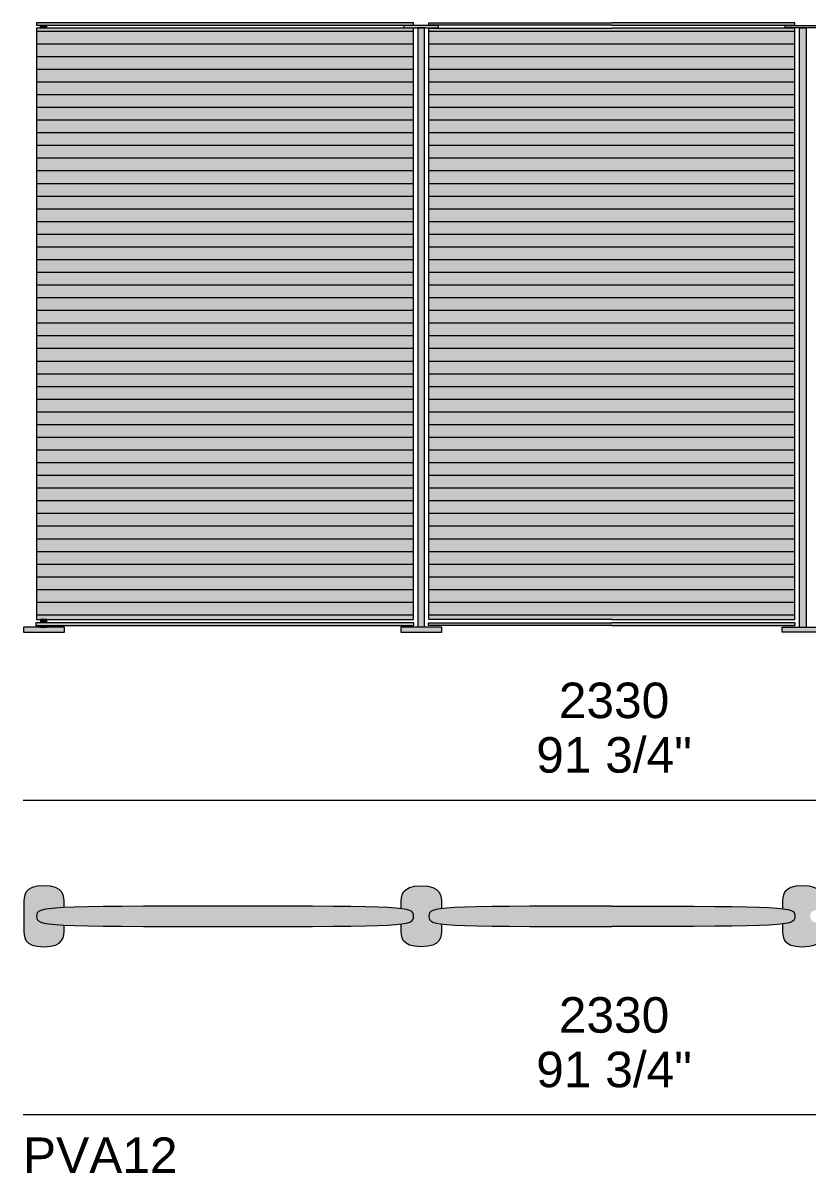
# Model space of a CAD drawing. Header units: millimetres. Extents: x -23380 to 52531, y -5628 to 1041.
# Drawn here: x -17973 to -16427, y -1825 to 441 of the extents above; entities that cross this region are included whole.
import ezdxf

# ---------------------------------------------------------------- set-up
doc = ezdxf.new("R2010")
doc.units = ezdxf.units.MM
for name, color, linetype, lineweight in [('dimensions', 7, 'Continuous', 5), ('drawing', 7, 'Continuous', 5), ('hatch', 9, 'Continuous', 5), ('product codes', 7, 'Continuous', 5), ('ropes', 7, 'Continuous', 0)]:
    doc.layers.add(name, color=color, linetype=linetype, lineweight=lineweight)
doc.styles.add('Poliform mm', font='arial.ttf')
doc.styles.add('Poliform pollici', font='arial.ttf')
pattern_1 = [(0, (0, 0), (0, 25), [])]

msp = doc.modelspace()

# ---------------------------------------------------------------- hatches: boundary and pattern name
at = {"layer": 'hatch'}
for points in [[(-17946.6, 436.6), (-17946.6, 440.9), (-17204.4, 440.9), (-17204.4, 436.6)], [(-17946.6, -734.1), (-17946.6, 430.7), (-17204.4, 430.7), (-17204.4, -734.1)], [(-17926.2, 430.7), (-17938.9, 430.7), (-17938.9, 436.6), (-17926.2, 436.6)], [(-17183, 431.6), (-17195.8, 431.6), (-17223.6, 431.6), (-17223.6, 435.7), (-17154.8, 435.7), (-17154.8, 431.6)], [(-17195.8, -749.1), (-17195.8, 431.6), (-17183, 431.6), (-17183, -749.1)], [(-16813.5, 436.6), (-17173.9, 436.6), (-17173.9, 440.9), (-16813.5, 440.9), (-16453.2, 440.9), (-16453.2, 436.6)], [(-16813.5, -734.1), (-17173.9, -734.1), (-17173.9, 430.7), (-16813.5, 430.7), (-16453.2, 430.7), (-16453.2, -734.1)], [(-16431.3, 431.6), (-16444.1, 431.6), (-16472.3, 431.6), (-16472.3, 435.7), (-16403.5, 435.7), (-16403.5, 431.6)], [(-16444.1, -749.1), (-16444.1, 431.6), (-16431.3, 431.6), (-16431.3, -749.1)], [(-17948.3, -745.8), (-17948.3, -740.7), (-17203.5, -740.7), (-17203.5, -745.8)], [(-17926.2, -734.1), (-17926.2, -740.7), (-17938.9, -740.7), (-17938.9, -734.1)], [(-17926.2, -745.8), (-17926.2, -749.1), (-17938.9, -749.1), (-17938.9, -745.8)], [(-16813.5, -745.8), (-17174.7, -745.8), (-17174.7, -740.7), (-16813.5, -740.7), (-16452.4, -740.7), (-16452.4, -745.8)], [(-17938.9, -749.1), (-17926.2, -749.1), (-17891.9, -749.1), (-17891.9, -759.1), (-17972.6, -759.1), (-17972.6, -749.1)], [(-17229.4, -759.1), (-17229.4, -749.1), (-17148.7, -749.1), (-17148.7, -759.1)], [(-16397.7, -759.1), (-16478.4, -759.1), (-16478.4, -749.1), (-16397.7, -749.1)], [(-17892.4, -1336.3), (-17892.4, -1345.7), (-17892.5, -1348.9), (-17892.6, -1350.5), (-17892.7, -1352), (-17892.8, -1353.6), (-17892.9, -1354.4), (-17893.1, -1355.2), (-17893.2, -1356), (-17893.3, -1356.8), (-17893.5, -1357.5), (-17893.6, -1358.3), (-17893.8, -1359.1), (-17894, -1359.8), (-17894.3, -1360.6), (-17894.5, -1361.3), (-17894.8, -1362), (-17895.1, -1362.8), (-17895.4, -1363.5), (-17895.8, -1364.2), (-17895.9, -1364.5), (-17896.1, -1364.9), (-17896.3, -1365.2), (-17896.5, -1365.6), (-17896.7, -1365.9), (-17897, -1366.2), (-17897.2, -1366.6), (-17897.4, -1366.9), (-17897.6, -1367.2), (-17897.9, -1367.5), (-17898.1, -1367.9), (-17898.4, -1368.2), (-17898.7, -1368.5), (-17898.9, -1368.8), (-17899.2, -1369.1), (-17899.5, -1369.4), (-17899.8, -1369.7), (-17900.1, -1370), (-17900.4, -1370.3), (-17900.8, -1370.6), (-17901.1, -1370.9), (-17901.4, -1371.2), (-17901.8, -1371.4), (-17902.1, -1371.7), (-17902.5, -1372), (-17902.9, -1372.2), (-17903.3, -1372.5), (-17903.7, -1372.8), (-17904.1, -1373), (-17904.5, -1373.3), (-17904.9, -1373.5), (-17905.4, -1373.7), (-17906.3, -1374.2), (-17907.2, -1374.6), (-17908.2, -1375.1), (-17909.2, -1375.5), (-17910.3, -1375.9), (-17911.4, -1376.2), (-17912.6, -1376.6), (-17913.8, -1376.9), (-17915, -1377.2), (-17916.3, -1377.5), (-17917.7, -1377.7), (-17919.1, -1377.9), (-17920.5, -1378.1), (-17922, -1378.3), (-17923.6, -1378.5), (-17925.2, -1378.6), (-17926.9, -1378.7), (-17928.6, -1378.7), (-17932.2, -1378.8), (-17935.8, -1378.7), (-17937.6, -1378.7), (-17939.2, -1378.6), (-17940.8, -1378.5), (-17942.4, -1378.3), (-17943.9, -1378.1), (-17945.3, -1377.9), (-17946.7, -1377.7), (-17948.1, -1377.5), (-17949.4, -1377.2), (-17950.7, -1376.9), (-17951.9, -1376.6), (-17953, -1376.2), (-17954.1, -1375.9), (-17955.2, -1375.5), (-17956.2, -1375.1), (-17957.2, -1374.6), (-17958.2, -1374.2), (-17959.1, -1373.7), (-17959.5, -1373.5), (-17959.9, -1373.3), (-17960.3, -1373), (-17960.8, -1372.8), (-17961.1, -1372.5), (-17961.5, -1372.2), (-17961.9, -1372), (-17962.3, -1371.7), (-17962.6, -1371.4), (-17963, -1371.2), (-17963.3, -1370.9), (-17963.7, -1370.6), (-17964, -1370.3), (-17964.3, -1370), (-17964.6, -1369.7), (-17964.9, -1369.4), (-17965.2, -1369.1), (-17965.5, -1368.8), (-17965.8, -1368.5), (-17966, -1368.2), (-17966.3, -1367.9), (-17966.5, -1367.5), (-17966.8, -1367.2), (-17967, -1366.9), (-17967.3, -1366.6), (-17967.5, -1366.2), (-17967.7, -1365.9), (-17967.9, -1365.6), (-17968.1, -1365.2), (-17968.3, -1364.9), (-17968.5, -1364.5), (-17968.7, -1364.2), (-17969, -1363.5), (-17969.3, -1362.8), (-17969.6, -1362), (-17969.9, -1361.3), (-17970.1, -1360.6), (-17970.4, -1359.8), (-17970.6, -1359.1), (-17970.8, -1358.3), (-17971, -1357.5), (-17971.1, -1356.8), (-17971.2, -1356), (-17971.4, -1355.2), (-17971.5, -1354.4), (-17971.6, -1353.6), (-17971.7, -1352), (-17971.8, -1350.5), (-17971.9, -1348.9), (-17972, -1345.7), (-17972, -1292.4), (-17971.9, -1289.2), (-17971.8, -1287.6), (-17971.7, -1285.9), (-17971.6, -1284.3), (-17971.4, -1282.7), (-17971.2, -1282), (-17971.1, -1281.2), (-17971, -1280.4), (-17970.8, -1279.6), (-17970.6, -1278.8), (-17970.4, -1278.1), (-17970.1, -1277.3), (-17969.9, -1276.6), (-17969.6, -1275.8), (-17969.3, -1275.1), (-17969, -1274.4), (-17968.7, -1273.6), (-17968.5, -1273.3), (-17968.3, -1272.9), (-17968.1, -1272.6), (-17967.9, -1272.2), (-17967.7, -1271.9), (-17967.5, -1271.6), (-17967.3, -1271.2), (-17967, -1270.9), (-17966.8, -1270.6), (-17966.5, -1270.2), (-17966.3, -1269.9), (-17966, -1269.6), (-17965.8, -1269.3), (-17965.5, -1269), (-17965.2, -1268.6), (-17964.9, -1268.3), (-17964.6, -1268), (-17964.3, -1267.7), (-17964, -1267.4), (-17963.7, -1267.1), (-17963.3, -1266.9), (-17963, -1266.6), (-17962.6, -1266.3), (-17962.3, -1266), (-17961.9, -1265.7), (-17961.5, -1265.5), (-17961.1, -1265.2), (-17960.8, -1264.9), (-17960.3, -1264.7), (-17959.9, -1264.4), (-17959.5, -1264.2), (-17959.1, -1264), (-17958.6, -1263.7), (-17958.2, -1263.5), (-17957.2, -1263), (-17956.2, -1262.6), (-17955.2, -1262.2), (-17954.1, -1261.8), (-17953, -1261.4), (-17951.9, -1261.1), (-17950.7, -1260.8), (-17949.4, -1260.5), (-17948.1, -1260.2), (-17946.7, -1259.9), (-17945.3, -1259.7), (-17943.9, -1259.5), (-17942.4, -1259.3), (-17940.8, -1259.2), (-17939.2, -1259), (-17937.5, -1258.9), (-17935.8, -1258.9), (-17932.2, -1258.8), (-17928.6, -1258.9), (-17926.9, -1258.9), (-17925.2, -1259), (-17923.6, -1259.2), (-17922, -1259.3), (-17920.5, -1259.5), (-17919.1, -1259.7), (-17917.7, -1259.9), (-17916.3, -1260.2), (-17915, -1260.5), (-17913.8, -1260.8), (-17912.6, -1261.1), (-17911.4, -1261.4), (-17910.3, -1261.8), (-17909.2, -1262.2), (-17908.2, -1262.6), (-17907.2, -1263), (-17906.3, -1263.5), (-17905.8, -1263.7), (-17905.4, -1264), (-17904.9, -1264.2), (-17904.5, -1264.4), (-17904.1, -1264.7), (-17903.7, -1264.9), (-17903.3, -1265.2), (-17902.9, -1265.5), (-17902.5, -1265.7), (-17902.1, -1266), (-17901.8, -1266.3), (-17901.4, -1266.6), (-17901.1, -1266.9), (-17900.8, -1267.1), (-17900.4, -1267.4), (-17900.1, -1267.7), (-17899.8, -1268), (-17899.5, -1268.3), (-17899.2, -1268.6), (-17898.9, -1269), (-17898.7, -1269.3), (-17898.4, -1269.6), (-17898.1, -1269.9), (-17897.9, -1270.2), (-17897.6, -1270.6), (-17897.4, -1270.9), (-17897.2, -1271.2), (-17897, -1271.6), (-17896.7, -1271.9), (-17896.5, -1272.2), (-17896.3, -1272.6), (-17896.1, -1272.9), (-17895.9, -1273.3), (-17895.8, -1273.6), (-17895.4, -1274.4), (-17895.1, -1275.1), (-17894.8, -1275.8), (-17894.5, -1276.6), (-17894.3, -1277.3), (-17894, -1278.1), (-17893.8, -1278.8), (-17893.6, -1279.6), (-17893.5, -1280.4), (-17893.3, -1281.2), (-17893.2, -1282), (-17893.1, -1282.7), (-17892.8, -1284.3), (-17892.7, -1285.9), (-17892.6, -1287.6), (-17892.5, -1289.2), (-17892.4, -1292.4), (-17892.4, -1301.4), (-17909.2, -1302.5), (-17916.1, -1303.1), (-17922.1, -1303.8), (-17924.8, -1304.1), (-17927.3, -1304.5), (-17929.6, -1304.9), (-17931.7, -1305.4), (-17933.6, -1305.8), (-17934.5, -1306.1), (-17935.4, -1306.3), (-17936.2, -1306.5), (-17937, -1306.8), (-17937.7, -1307), (-17938.4, -1307.3), (-17939.1, -1307.6), (-17939.7, -1307.8), (-17940.3, -1308.1), (-17940.8, -1308.4), (-17941.4, -1308.7), (-17941.6, -1308.8), (-17941.8, -1309), (-17942.1, -1309.1), (-17942.3, -1309.3), (-17942.5, -1309.4), (-17942.7, -1309.6), (-17942.9, -1309.7), (-17943.1, -1309.9), (-17943.3, -1310.1), (-17943.5, -1310.2), (-17943.7, -1310.4), (-17943.9, -1310.5), (-17944, -1310.7), (-17944.2, -1310.9), (-17944.3, -1311), (-17944.5, -1311.2), (-17944.6, -1311.4), (-17944.7, -1311.6), (-17944.9, -1311.7), (-17945, -1311.9), (-17945.1, -1312.1), (-17945.2, -1312.3), (-17945.3, -1312.4), (-17945.4, -1312.6), (-17945.5, -1312.8), (-17945.6, -1313), (-17945.7, -1313.2), (-17945.8, -1313.4), (-17945.8, -1313.6), (-17945.9, -1313.7), (-17946, -1313.9), (-17946, -1314.1), (-17946.1, -1314.3), (-17946.2, -1314.5), (-17946.2, -1314.7), (-17946.3, -1314.9), (-17946.3, -1315.1), (-17946.3, -1315.3), (-17946.4, -1315.8), (-17946.5, -1316.2), (-17946.5, -1316.6), (-17946.5, -1317), (-17946.6, -1317.5), (-17946.6, -1317.9), (-17946.6, -1318.9), (-17946.6, -1319.8), (-17946.6, -1320.2), (-17946.5, -1320.7), (-17946.5, -1321.1), (-17946.5, -1321.5), (-17946.4, -1322), (-17946.3, -1322.4), (-17946.3, -1322.6), (-17946.3, -1322.8), (-17946.2, -1323), (-17946.2, -1323.2), (-17946.1, -1323.4), (-17946, -1323.6), (-17946, -1323.8), (-17945.9, -1324), (-17945.8, -1324.2), (-17945.8, -1324.3), (-17945.7, -1324.5), (-17945.6, -1324.7), (-17945.5, -1324.9), (-17945.4, -1325.1), (-17945.3, -1325.3), (-17945.2, -1325.5), (-17945.1, -1325.6), (-17945, -1325.8), (-17944.9, -1326), (-17944.7, -1326.2), (-17944.6, -1326.3), (-17944.5, -1326.5), (-17944.3, -1326.7), (-17944.2, -1326.8), (-17944, -1327), (-17943.9, -1327.2), (-17943.7, -1327.3), (-17943.5, -1327.5), (-17943.3, -1327.6), (-17943.1, -1327.8), (-17942.9, -1328), (-17942.7, -1328.1), (-17942.5, -1328.3), (-17942.3, -1328.4), (-17942.1, -1328.6), (-17941.8, -1328.7), (-17941.6, -1328.9), (-17941.4, -1329), (-17940.8, -1329.3), (-17940.3, -1329.6), (-17939.7, -1329.9), (-17939.1, -1330.1), (-17938.4, -1330.4), (-17937.7, -1330.7), (-17937, -1330.9), (-17936.2, -1331.2), (-17935.4, -1331.4), (-17934.5, -1331.6), (-17933.6, -1331.9), (-17931.7, -1332.3), (-17929.6, -1332.8), (-17927.3, -1333.2), (-17924.8, -1333.6), (-17922.1, -1333.9), (-17916.1, -1334.6), (-17909.2, -1335.3)], [(-17149.2, -1334.1), (-17149.3, -1345.7), (-17149.3, -1348.9), (-17149.4, -1350.5), (-17149.5, -1352), (-17149.7, -1353.6), (-17149.8, -1354.4), (-17149.9, -1355.2), (-17150, -1356), (-17150.1, -1356.8), (-17150.3, -1357.5), (-17150.5, -1358.3), (-17150.6, -1359.1), (-17150.9, -1359.8), (-17151.1, -1360.6), (-17151.3, -1361.3), (-17151.6, -1362), (-17151.9, -1362.8), (-17152.2, -1363.5), (-17152.6, -1364.2), (-17152.8, -1364.5), (-17152.9, -1364.9), (-17153.1, -1365.2), (-17153.3, -1365.6), (-17153.5, -1365.9), (-17153.8, -1366.2), (-17154, -1366.6), (-17154.2, -1366.9), (-17154.5, -1367.2), (-17154.7, -1367.5), (-17154.9, -1367.9), (-17155.2, -1368.2), (-17155.5, -1368.5), (-17155.7, -1368.8), (-17156, -1369.1), (-17156.3, -1369.4), (-17156.6, -1369.7), (-17156.9, -1370), (-17157.2, -1370.3), (-17157.6, -1370.6), (-17157.9, -1370.9), (-17158.2, -1371.2), (-17158.6, -1371.4), (-17159, -1371.7), (-17159.3, -1372), (-17159.7, -1372.2), (-17160.1, -1372.5), (-17160.5, -1372.8), (-17160.9, -1373), (-17161.3, -1373.3), (-17161.7, -1373.5), (-17162.2, -1373.7), (-17163.1, -1374.2), (-17164, -1374.6), (-17165, -1375.1), (-17166, -1375.5), (-17167.1, -1375.9), (-17168.2, -1376.2), (-17169.4, -1376.6), (-17170.6, -1376.9), (-17171.8, -1377.2), (-17173.1, -1377.5), (-17174.5, -1377.7), (-17175.9, -1377.9), (-17177.3, -1378.1), (-17178.8, -1378.3), (-17180.4, -1378.5), (-17182, -1378.6), (-17183.7, -1378.7), (-17185.4, -1378.7), (-17189, -1378.8), (-17192.6, -1378.7), (-17194.4, -1378.7), (-17196, -1378.6), (-17197.6, -1378.5), (-17199.2, -1378.3), (-17200.7, -1378.1), (-17202.2, -1377.9), (-17203.6, -1377.7), (-17204.9, -1377.5), (-17206.2, -1377.2), (-17207.5, -1376.9), (-17208.7, -1376.6), (-17209.8, -1376.2), (-17211, -1375.9), (-17212, -1375.5), (-17213.1, -1375.1), (-17214, -1374.6), (-17215, -1374.2), (-17215.9, -1373.7), (-17216.3, -1373.5), (-17216.7, -1373.3), (-17217.2, -1373), (-17217.6, -1372.8), (-17218, -1372.5), (-17218.3, -1372.2), (-17218.7, -1372), (-17219.1, -1371.7), (-17219.5, -1371.4), (-17219.8, -1371.2), (-17220.1, -1370.9), (-17220.5, -1370.6), (-17220.8, -1370.3), (-17221.1, -1370), (-17221.4, -1369.7), (-17221.7, -1369.4), (-17222, -1369.1), (-17222.3, -1368.8), (-17222.6, -1368.5), (-17222.8, -1368.2), (-17223.1, -1367.9), (-17223.4, -1367.5), (-17223.6, -1367.2), (-17223.8, -1366.9), (-17224.1, -1366.6), (-17224.3, -1366.2), (-17224.5, -1365.9), (-17224.7, -1365.6), (-17224.9, -1365.2), (-17225.1, -1364.9), (-17225.3, -1364.5), (-17225.5, -1364.2), (-17225.8, -1363.5), (-17226.1, -1362.8), (-17226.4, -1362), (-17226.7, -1361.3), (-17227, -1360.6), (-17227.2, -1359.8), (-17227.4, -1359.1), (-17227.6, -1358.3), (-17227.8, -1357.5), (-17227.9, -1356.8), (-17228.1, -1356), (-17228.2, -1355.2), (-17228.3, -1354.4), (-17228.4, -1353.6), (-17228.5, -1352), (-17228.7, -1350.5), (-17228.7, -1348.9), (-17228.8, -1345.7), (-17228.8, -1334.1), (-17224.8, -1333.6), (-17221.3, -1333), (-17219.7, -1332.6), (-17218.2, -1332.3), (-17216.8, -1332), (-17215.4, -1331.6), (-17214.2, -1331.2), (-17213.1, -1330.9), (-17212.6, -1330.7), (-17212, -1330.5), (-17211.6, -1330.3), (-17211.1, -1330), (-17210.6, -1329.8), (-17210.2, -1329.6), (-17209.8, -1329.4), (-17209.4, -1329.2), (-17209, -1329), (-17208.7, -1328.7), (-17208.3, -1328.5), (-17208, -1328.3), (-17207.7, -1328), (-17207.4, -1327.8), (-17207.2, -1327.7), (-17207.1, -1327.6), (-17207, -1327.4), (-17206.8, -1327.3), (-17206.7, -1327.2), (-17206.6, -1327.1), (-17206.5, -1326.9), (-17206.4, -1326.8), (-17206.3, -1326.7), (-17206.2, -1326.6), (-17206, -1326.4), (-17205.9, -1326.3), (-17205.9, -1326.2), (-17205.8, -1326), (-17205.7, -1325.9), (-17205.6, -1325.8), (-17205.5, -1325.6), (-17205.4, -1325.5), (-17205.3, -1325.4), (-17205.3, -1325.2), (-17205.2, -1325.1), (-17205.1, -1324.9), (-17205.1, -1324.8), (-17205, -1324.6), (-17204.9, -1324.5), (-17204.9, -1324.4), (-17204.8, -1324.1), (-17204.7, -1323.8), (-17204.6, -1323.5), (-17204.5, -1323.2), (-17204.4, -1322.9), (-17204.3, -1322.6), (-17204.3, -1322.2), (-17204.2, -1321.9), (-17204.2, -1321.6), (-17204.2, -1321.3), (-17204.1, -1320.9), (-17204.1, -1320.3), (-17204.1, -1319.6), (-17204.1, -1318.9), (-17204.1, -1318.1), (-17204.1, -1317.5), (-17204.1, -1316.8), (-17204.2, -1316.4), (-17204.2, -1316.1), (-17204.2, -1315.8), (-17204.3, -1315.5), (-17204.3, -1315.2), (-17204.4, -1314.8), (-17204.5, -1314.5), (-17204.6, -1314.2), (-17204.7, -1313.9), (-17204.8, -1313.6), (-17204.9, -1313.3), (-17204.9, -1313.2), (-17205, -1313.1), (-17205.1, -1312.9), (-17205.1, -1312.8), (-17205.2, -1312.6), (-17205.3, -1312.5), (-17205.3, -1312.4), (-17205.4, -1312.2), (-17205.5, -1312.1), (-17205.6, -1311.9), (-17205.7, -1311.8), (-17205.8, -1311.7), (-17205.9, -1311.5), (-17205.9, -1311.4), (-17206, -1311.3), (-17206.2, -1311.2), (-17206.3, -1311), (-17206.4, -1310.9), (-17206.5, -1310.8), (-17206.6, -1310.6), (-17206.7, -1310.5), (-17206.8, -1310.4), (-17207, -1310.3), (-17207.1, -1310.1), (-17207.2, -1310), (-17207.4, -1309.9), (-17207.7, -1309.7), (-17208, -1309.4), (-17208.3, -1309.2), (-17208.7, -1309), (-17209, -1308.7), (-17209.4, -1308.5), (-17209.8, -1308.3), (-17210.2, -1308.1), (-17210.6, -1307.9), (-17211.1, -1307.7), (-17211.6, -1307.5), (-17212, -1307.3), (-17212.6, -1307.1), (-17213.1, -1306.9), (-17214.2, -1306.5), (-17215.4, -1306.1), (-17216.8, -1305.8), (-17218.2, -1305.4), (-17219.7, -1305.1), (-17221.3, -1304.8), (-17224.8, -1304.1), (-17228.8, -1303.6), (-17228.8, -1295.6), (-17228.8, -1292.4), (-17228.7, -1289.2), (-17228.7, -1287.6), (-17228.5, -1285.9), (-17228.4, -1284.3), (-17228.2, -1282.7), (-17228.1, -1282), (-17227.9, -1281.2), (-17227.8, -1280.4), (-17227.6, -1279.6), (-17227.4, -1278.8), (-17227.2, -1278.1), (-17227, -1277.3), (-17226.7, -1276.6), (-17226.4, -1275.8), (-17226.1, -1275.1), (-17225.8, -1274.4), (-17225.5, -1273.6), (-17225.3, -1273.3), (-17225.1, -1272.9), (-17224.9, -1272.6), (-17224.7, -1272.2), (-17224.5, -1271.9), (-17224.3, -1271.6), (-17224.1, -1271.2), (-17223.8, -1270.9), (-17223.6, -1270.6), (-17223.4, -1270.2), (-17223.1, -1269.9), (-17222.8, -1269.6), (-17222.6, -1269.3), (-17222.3, -1269), (-17222, -1268.6), (-17221.7, -1268.3), (-17221.4, -1268), (-17221.1, -1267.7), (-17220.8, -1267.4), (-17220.5, -1267.1), (-17220.1, -1266.9), (-17219.8, -1266.6), (-17219.5, -1266.3), (-17219.1, -1266), (-17218.7, -1265.7), (-17218.3, -1265.5), (-17218, -1265.2), (-17217.6, -1264.9), (-17217.2, -1264.7), (-17216.7, -1264.4), (-17216.3, -1264.2), (-17215.9, -1264), (-17215.4, -1263.7), (-17215, -1263.5), (-17214, -1263), (-17213.1, -1262.6), (-17212, -1262.2), (-17211, -1261.8), (-17209.8, -1261.4), (-17208.7, -1261.1), (-17207.5, -1260.8), (-17206.2, -1260.5), (-17204.9, -1260.2), (-17203.6, -1259.9), (-17202.2, -1259.7), (-17200.7, -1259.5), (-17199.2, -1259.3), (-17197.6, -1259.2), (-17196, -1259), (-17194.4, -1258.9), (-17192.6, -1258.9), (-17189, -1258.8), (-17185.4, -1258.9), (-17183.7, -1258.9), (-17182, -1259), (-17180.4, -1259.2), (-17178.9, -1259.3), (-17177.3, -1259.5), (-17175.9, -1259.7), (-17174.5, -1259.9), (-17173.1, -1260.2), (-17171.8, -1260.5), (-17170.6, -1260.8), (-17169.4, -1261.1), (-17168.2, -1261.4), (-17167.1, -1261.8), (-17166, -1262.2), (-17165, -1262.6), (-17164, -1263), (-17163.1, -1263.5), (-17162.6, -1263.7), (-17162.2, -1264), (-17161.7, -1264.2), (-17161.3, -1264.4), (-17160.9, -1264.7), (-17160.5, -1264.9), (-17160.1, -1265.2), (-17159.7, -1265.5), (-17159.3, -1265.7), (-17159, -1266), (-17158.6, -1266.3), (-17158.2, -1266.6), (-17157.9, -1266.9), (-17157.6, -1267.1), (-17157.2, -1267.4), (-17156.9, -1267.7), (-17156.6, -1268), (-17156.3, -1268.3), (-17156, -1268.6), (-17155.7, -1269), (-17155.5, -1269.3), (-17155.2, -1269.6), (-17154.9, -1269.9), (-17154.7, -1270.2), (-17154.5, -1270.6), (-17154.2, -1270.9), (-17154, -1271.2), (-17153.8, -1271.6), (-17153.5, -1271.9), (-17153.3, -1272.2), (-17153.1, -1272.6), (-17152.9, -1272.9), (-17152.8, -1273.3), (-17152.6, -1273.6), (-17152.2, -1274.4), (-17151.9, -1275.1), (-17151.6, -1275.8), (-17151.3, -1276.6), (-17151.1, -1277.3), (-17150.9, -1278.1), (-17150.6, -1278.8), (-17150.5, -1279.6), (-17150.3, -1280.4), (-17150.1, -1281.2), (-17150, -1282), (-17149.9, -1282.7), (-17149.7, -1284.3), (-17149.5, -1285.9), (-17149.4, -1287.6), (-17149.3, -1289.2), (-17149.3, -1292.4), (-17149.2, -1303.6), (-17153.2, -1304.1), (-17156.8, -1304.8), (-17158.4, -1305.1), (-17159.9, -1305.4), (-17161.3, -1305.8), (-17162.6, -1306.1), (-17163.8, -1306.5), (-17165, -1306.9), (-17165.5, -1307.1), (-17166, -1307.3), (-17166.5, -1307.5), (-17167, -1307.7), (-17167.4, -1307.9), (-17167.9, -1308.1), (-17168.3, -1308.3), (-17168.7, -1308.5), (-17169, -1308.7), (-17169.4, -1309), (-17169.7, -1309.2), (-17170.1, -1309.4), (-17170.4, -1309.7), (-17170.7, -1309.9), (-17170.8, -1310), (-17170.9, -1310.1), (-17171.1, -1310.3), (-17171.2, -1310.4), (-17171.3, -1310.5), (-17171.4, -1310.6), (-17171.6, -1310.8), (-17171.7, -1310.9), (-17171.8, -1311), (-17171.9, -1311.2), (-17172, -1311.3), (-17172.1, -1311.4), (-17172.2, -1311.5), (-17172.3, -1311.7), (-17172.4, -1311.8), (-17172.5, -1311.9), (-17172.6, -1312.1), (-17172.6, -1312.2), (-17172.7, -1312.4), (-17172.8, -1312.5), (-17172.9, -1312.6), (-17172.9, -1312.8), (-17173, -1312.9), (-17173.1, -1313.1), (-17173.1, -1313.2), (-17173.2, -1313.3), (-17173.3, -1313.6), (-17173.4, -1313.9), (-17173.5, -1314.2), (-17173.6, -1314.5), (-17173.6, -1314.8), (-17173.7, -1315.2), (-17173.8, -1315.5), (-17173.8, -1315.8), (-17173.9, -1316.1), (-17173.9, -1316.4), (-17173.9, -1316.8), (-17174, -1317.5), (-17174, -1318.1), (-17174, -1318.9), (-17174, -1319.6), (-17174, -1320.3), (-17173.9, -1320.9), (-17173.9, -1321.3), (-17173.9, -1321.6), (-17173.8, -1321.9), (-17173.8, -1322.2), (-17173.7, -1322.6), (-17173.6, -1322.9), (-17173.6, -1323.2), (-17173.5, -1323.5), (-17173.4, -1323.8), (-17173.3, -1324.1), (-17173.2, -1324.4), (-17173.1, -1324.5), (-17173.1, -1324.6), (-17173, -1324.8), (-17172.9, -1324.9), (-17172.9, -1325.1), (-17172.8, -1325.2), (-17172.7, -1325.4), (-17172.6, -1325.5), (-17172.6, -1325.6), (-17172.5, -1325.8), (-17172.4, -1325.9), (-17172.3, -1326), (-17172.2, -1326.2), (-17172.1, -1326.3), (-17172, -1326.4), (-17171.9, -1326.6), (-17171.8, -1326.7), (-17171.7, -1326.8), (-17171.6, -1326.9), (-17171.4, -1327.1), (-17171.3, -1327.2), (-17171.2, -1327.3), (-17171.1, -1327.4), (-17170.9, -1327.6), (-17170.8, -1327.7), (-17170.7, -1327.8), (-17170.4, -1328), (-17170.1, -1328.3), (-17169.7, -1328.5), (-17169.4, -1328.7), (-17169, -1329), (-17168.7, -1329.2), (-17168.3, -1329.4), (-17167.9, -1329.6), (-17167.4, -1329.8), (-17167, -1330), (-17166.5, -1330.3), (-17166, -1330.5), (-17165.5, -1330.7), (-17165, -1330.9), (-17163.8, -1331.2), (-17162.6, -1331.6), (-17161.3, -1332), (-17159.9, -1332.3), (-17158.4, -1332.6), (-17156.8, -1333), (-17153.2, -1333.6)], [(-16398.3, -1334.1), (-16398.3, -1345.7), (-16398.4, -1348.9), (-16398.4, -1350.5), (-16398.5, -1352), (-16398.7, -1353.6), (-16398.8, -1354.4), (-16398.9, -1355.2), (-16399, -1356), (-16399.2, -1356.8), (-16399.3, -1357.5), (-16399.5, -1358.3), (-16399.7, -1359.1), (-16399.9, -1359.8), (-16400.1, -1360.6), (-16400.4, -1361.3), (-16400.6, -1362), (-16400.9, -1362.8), (-16401.3, -1363.5), (-16401.6, -1364.2), (-16401.8, -1364.5), (-16402, -1364.9), (-16402.2, -1365.2), (-16402.4, -1365.6), (-16402.6, -1365.9), (-16402.8, -1366.2), (-16403, -1366.6), (-16403.2, -1366.9), (-16403.5, -1367.2), (-16403.7, -1367.5), (-16404, -1367.9), (-16404.2, -1368.2), (-16404.5, -1368.5), (-16404.8, -1368.8), (-16405.1, -1369.1), (-16405.4, -1369.4), (-16405.7, -1369.7), (-16406, -1370), (-16406.3, -1370.3), (-16406.6, -1370.6), (-16406.9, -1370.9), (-16407.3, -1371.2), (-16407.6, -1371.4), (-16408, -1371.7), (-16408.4, -1372), (-16408.7, -1372.2), (-16409.1, -1372.5), (-16409.5, -1372.8), (-16409.9, -1373), (-16410.3, -1373.3), (-16410.8, -1373.5), (-16411.2, -1373.7), (-16412.1, -1374.2), (-16413, -1374.6), (-16414, -1375.1), (-16415.1, -1375.5), (-16416.1, -1375.9), (-16417.2, -1376.2), (-16418.4, -1376.6), (-16419.6, -1376.9), (-16420.9, -1377.2), (-16422.2, -1377.5), (-16423.5, -1377.7), (-16424.9, -1377.9), (-16426.4, -1378.1), (-16427.9, -1378.3), (-16429.4, -1378.5), (-16431.1, -1378.6), (-16432.7, -1378.7), (-16434.4, -1378.7), (-16438.1, -1378.8), (-16441.7, -1378.7), (-16443.4, -1378.7), (-16445.1, -1378.6), (-16446.7, -1378.5), (-16448.2, -1378.3), (-16449.7, -1378.1), (-16451.2, -1377.9), (-16452.6, -1377.7), (-16453.9, -1377.5), (-16455.2, -1377.2), (-16456.5, -1376.9), (-16457.7, -1376.6), (-16458.9, -1376.2), (-16460, -1375.9), (-16461.1, -1375.5), (-16462.1, -1375.1), (-16463.1, -1374.6), (-16464, -1374.2), (-16464.9, -1373.7), (-16465.3, -1373.5), (-16465.8, -1373.3), (-16466.2, -1373), (-16466.6, -1372.8), (-16467, -1372.5), (-16467.4, -1372.2), (-16467.8, -1372), (-16468.1, -1371.7), (-16468.5, -1371.4), (-16468.8, -1371.2), (-16469.2, -1370.9), (-16469.5, -1370.6), (-16469.8, -1370.3), (-16470.2, -1370), (-16470.5, -1369.7), (-16470.8, -1369.4), (-16471.1, -1369.1), (-16471.3, -1368.8), (-16471.6, -1368.5), (-16471.9, -1368.2), (-16472.1, -1367.9), (-16472.4, -1367.5), (-16472.6, -1367.2), (-16472.9, -1366.9), (-16473.1, -1366.6), (-16473.3, -1366.2), (-16473.5, -1365.9), (-16473.7, -1365.6), (-16473.9, -1365.2), (-16474.1, -1364.9), (-16474.3, -1364.5), (-16474.5, -1364.2), (-16474.9, -1363.5), (-16475.2, -1362.8), (-16475.5, -1362), (-16475.7, -1361.3), (-16476, -1360.6), (-16476.2, -1359.8), (-16476.4, -1359.1), (-16476.6, -1358.3), (-16476.8, -1357.5), (-16477, -1356.8), (-16477.1, -1356), (-16477.2, -1355.2), (-16477.3, -1354.4), (-16477.4, -1353.6), (-16477.6, -1352), (-16477.7, -1350.5), (-16477.8, -1348.9), (-16477.8, -1345.7), (-16477.8, -1334.1), (-16473.9, -1333.6), (-16470.3, -1333), (-16468.7, -1332.6), (-16467.2, -1332.3), (-16465.8, -1332), (-16464.5, -1331.6), (-16463.3, -1331.2), (-16462.1, -1330.9), (-16461.6, -1330.7), (-16461.1, -1330.5), (-16460.6, -1330.3), (-16460.1, -1330), (-16459.7, -1329.8), (-16459.2, -1329.6), (-16458.8, -1329.4), (-16458.4, -1329.2), (-16458, -1329), (-16457.7, -1328.7), (-16457.3, -1328.5), (-16457, -1328.3), (-16456.7, -1328), (-16456.4, -1327.8), (-16456.3, -1327.7), (-16456.1, -1327.6), (-16456, -1327.4), (-16455.9, -1327.3), (-16455.8, -1327.2), (-16455.6, -1327.1), (-16455.5, -1326.9), (-16455.4, -1326.8), (-16455.3, -1326.7), (-16455.2, -1326.6), (-16455.1, -1326.4), (-16455, -1326.3), (-16454.9, -1326.2), (-16454.8, -1326), (-16454.7, -1325.9), (-16454.6, -1325.8), (-16454.5, -1325.6), (-16454.4, -1325.5), (-16454.4, -1325.4), (-16454.3, -1325.2), (-16454.2, -1325.1), (-16454.1, -1324.9), (-16454.1, -1324.8), (-16454, -1324.6), (-16454, -1324.5), (-16453.9, -1324.4), (-16453.8, -1324.1), (-16453.7, -1323.8), (-16453.6, -1323.5), (-16453.5, -1323.2), (-16453.4, -1322.9), (-16453.4, -1322.6), (-16453.3, -1322.2), (-16453.3, -1321.9), (-16453.2, -1321.6), (-16453.2, -1321.3), (-16453.2, -1320.9), (-16453.1, -1320.3), (-16453.1, -1319.6), (-16453.1, -1318.9), (-16453.1, -1318.1), (-16453.1, -1317.5), (-16453.2, -1316.8), (-16453.2, -1316.4), (-16453.2, -1316.1), (-16453.3, -1315.8), (-16453.3, -1315.5), (-16453.4, -1315.2), (-16453.4, -1314.8), (-16453.5, -1314.5), (-16453.6, -1314.2), (-16453.7, -1313.9), (-16453.8, -1313.6), (-16453.9, -1313.3), (-16454, -1313.2), (-16454, -1313.1), (-16454.1, -1312.9), (-16454.1, -1312.8), (-16454.2, -1312.6), (-16454.3, -1312.5), (-16454.4, -1312.4), (-16454.4, -1312.2), (-16454.5, -1312.1), (-16454.6, -1311.9), (-16454.7, -1311.8), (-16454.8, -1311.7), (-16454.9, -1311.5), (-16455, -1311.4), (-16455.1, -1311.3), (-16455.2, -1311.2), (-16455.3, -1311), (-16455.4, -1310.9), (-16455.5, -1310.8), (-16455.6, -1310.6), (-16455.8, -1310.5), (-16455.9, -1310.4), (-16456, -1310.3), (-16456.1, -1310.1), (-16456.3, -1310), (-16456.4, -1309.9), (-16456.7, -1309.7), (-16457, -1309.4), (-16457.3, -1309.2), (-16457.7, -1309), (-16458, -1308.7), (-16458.4, -1308.5), (-16458.8, -1308.3), (-16459.2, -1308.1), (-16459.7, -1307.9), (-16460.1, -1307.7), (-16460.6, -1307.5), (-16461.1, -1307.3), (-16461.6, -1307.1), (-16462.1, -1306.9), (-16463.3, -1306.5), (-16464.5, -1306.1), (-16465.8, -1305.8), (-16467.2, -1305.4), (-16468.7, -1305.1), (-16470.3, -1304.8), (-16473.9, -1304.1), (-16477.8, -1303.6), (-16477.8, -1295.6), (-16477.8, -1292.4), (-16477.8, -1289.2), (-16477.7, -1287.6), (-16477.6, -1285.9), (-16477.4, -1284.3), (-16477.2, -1282.7), (-16477.1, -1282), (-16477, -1281.2), (-16476.8, -1280.4), (-16476.6, -1279.6), (-16476.4, -1278.8), (-16476.2, -1278.1), (-16476, -1277.3), (-16475.7, -1276.6), (-16475.5, -1275.8), (-16475.2, -1275.1), (-16474.9, -1274.4), (-16474.5, -1273.6), (-16474.3, -1273.3), (-16474.1, -1272.9), (-16473.9, -1272.6), (-16473.7, -1272.2), (-16473.5, -1271.9), (-16473.3, -1271.6), (-16473.1, -1271.2), (-16472.9, -1270.9), (-16472.6, -1270.6), (-16472.4, -1270.2), (-16472.1, -1269.9), (-16471.9, -1269.6), (-16471.6, -1269.3), (-16471.3, -1269), (-16471.1, -1268.6), (-16470.8, -1268.3), (-16470.5, -1268), (-16470.2, -1267.7), (-16469.8, -1267.4), (-16469.5, -1267.1), (-16469.2, -1266.9), (-16468.8, -1266.6), (-16468.5, -1266.3), (-16468.1, -1266), (-16467.8, -1265.7), (-16467.4, -1265.5), (-16467, -1265.2), (-16466.6, -1264.9), (-16466.2, -1264.7), (-16465.8, -1264.4), (-16465.3, -1264.2), (-16464.9, -1264), (-16464.5, -1263.7), (-16464, -1263.5), (-16463.1, -1263), (-16462.1, -1262.6), (-16461.1, -1262.2), (-16460, -1261.8), (-16458.9, -1261.4), (-16457.7, -1261.1), (-16456.5, -1260.8), (-16455.2, -1260.5), (-16453.9, -1260.2), (-16452.6, -1259.9), (-16451.2, -1259.7), (-16449.7, -1259.5), (-16448.2, -1259.3), (-16446.7, -1259.2), (-16445.1, -1259), (-16443.4, -1258.9), (-16441.7, -1258.9), (-16438.1, -1258.8), (-16434.4, -1258.9), (-16432.7, -1258.9), (-16431.1, -1259), (-16429.4, -1259.2), (-16427.9, -1259.3), (-16426.4, -1259.5), (-16424.9, -1259.7), (-16423.5, -1259.9), (-16422.2, -1260.2), (-16420.9, -1260.5), (-16419.6, -1260.8), (-16418.4, -1261.1), (-16417.2, -1261.4), (-16416.1, -1261.8), (-16415.1, -1262.2), (-16414, -1262.6), (-16413, -1263), (-16412.1, -1263.5), (-16411.6, -1263.7), (-16411.2, -1264), (-16410.8, -1264.2), (-16410.3, -1264.4), (-16409.9, -1264.7), (-16409.5, -1264.9), (-16409.1, -1265.2), (-16408.7, -1265.5), (-16408.4, -1265.7), (-16408, -1266), (-16407.6, -1266.3), (-16407.3, -1266.6), (-16406.9, -1266.9), (-16406.6, -1267.1), (-16406.3, -1267.4), (-16406, -1267.7), (-16405.7, -1268), (-16405.4, -1268.3), (-16405.1, -1268.6), (-16404.8, -1269), (-16404.5, -1269.3), (-16404.2, -1269.6), (-16404, -1269.9), (-16403.7, -1270.2), (-16403.5, -1270.6), (-16403.2, -1270.9), (-16403, -1271.2), (-16402.8, -1271.6), (-16402.6, -1271.9), (-16402.4, -1272.2), (-16402.2, -1272.6), (-16402, -1272.9), (-16401.8, -1273.3), (-16401.6, -1273.6), (-16401.3, -1274.4), (-16400.9, -1275.1), (-16400.6, -1275.8), (-16400.4, -1276.6), (-16400.1, -1277.3), (-16399.9, -1278.1), (-16399.7, -1278.8), (-16399.5, -1279.6), (-16399.3, -1280.4), (-16399.2, -1281.2), (-16399, -1282), (-16398.9, -1282.7), (-16398.7, -1284.3), (-16398.5, -1285.9), (-16398.4, -1287.6), (-16398.4, -1289.2), (-16398.3, -1292.4), (-16398.3, -1303.6), (-16402.3, -1304.1), (-16405.8, -1304.8), (-16407.4, -1305.1), (-16408.9, -1305.4), (-16410.3, -1305.8), (-16411.6, -1306.1), (-16412.9, -1306.5), (-16414, -1306.9), (-16414.5, -1307.1), (-16415, -1307.3), (-16415.5, -1307.5), (-16416, -1307.7), (-16416.5, -1307.9), (-16416.9, -1308.1), (-16417.3, -1308.3), (-16417.7, -1308.5), (-16418.1, -1308.7), (-16418.4, -1309), (-16418.8, -1309.2), (-16419.1, -1309.4), (-16419.4, -1309.7), (-16419.7, -1309.9), (-16419.8, -1310), (-16420, -1310.1), (-16420.1, -1310.3), (-16420.2, -1310.4), (-16420.4, -1310.5), (-16420.5, -1310.6), (-16420.6, -1310.8), (-16420.7, -1310.9), (-16420.8, -1311), (-16420.9, -1311.2), (-16421, -1311.3), (-16421.1, -1311.4), (-16421.2, -1311.5), (-16421.3, -1311.7), (-16421.4, -1311.8), (-16421.5, -1311.9), (-16421.6, -1312.1), (-16421.7, -1312.2), (-16421.7, -1312.4), (-16421.8, -1312.5), (-16421.9, -1312.6), (-16422, -1312.8), (-16422, -1312.9), (-16422.1, -1313.1), (-16422.2, -1313.2), (-16422.2, -1313.3), (-16422.3, -1313.6), (-16422.4, -1313.9), (-16422.5, -1314.2), (-16422.6, -1314.5), (-16422.7, -1314.8), (-16422.7, -1315.2), (-16422.8, -1315.5), (-16422.8, -1315.8), (-16422.9, -1316.1), (-16422.9, -1316.4), (-16423, -1316.8), (-16423, -1317.5), (-16423, -1318.1), (-16423, -1318.9), (-16423, -1319.6), (-16423, -1320.3), (-16423, -1320.9), (-16422.9, -1321.3), (-16422.9, -1321.6), (-16422.8, -1321.9), (-16422.8, -1322.2), (-16422.7, -1322.6), (-16422.7, -1322.9), (-16422.6, -1323.2), (-16422.5, -1323.5), (-16422.4, -1323.8), (-16422.3, -1324.1), (-16422.2, -1324.4), (-16422.2, -1324.5), (-16422.1, -1324.6), (-16422, -1324.8), (-16422, -1324.9), (-16421.9, -1325.1), (-16421.8, -1325.2), (-16421.7, -1325.4), (-16421.7, -1325.5), (-16421.6, -1325.6), (-16421.5, -1325.8), (-16421.4, -1325.9), (-16421.3, -1326), (-16421.2, -1326.2), (-16421.1, -1326.3), (-16421, -1326.4), (-16420.9, -1326.6), (-16420.8, -1326.7), (-16420.7, -1326.8), (-16420.6, -1326.9), (-16420.5, -1327.1), (-16420.4, -1327.2), (-16420.2, -1327.3), (-16420.1, -1327.4), (-16420, -1327.6), (-16419.8, -1327.7), (-16419.7, -1327.8), (-16419.4, -1328), (-16419.1, -1328.3), (-16418.8, -1328.5), (-16418.4, -1328.7), (-16418.1, -1329), (-16417.7, -1329.2), (-16417.3, -1329.4), (-16416.9, -1329.6), (-16416.5, -1329.8), (-16416, -1330), (-16415.5, -1330.3), (-16415, -1330.5), (-16414.5, -1330.7), (-16414, -1330.9), (-16412.9, -1331.2), (-16411.6, -1331.6), (-16410.3, -1332), (-16408.9, -1332.3), (-16407.4, -1332.6), (-16405.8, -1333), (-16402.3, -1333.6)], [(-17946.6, -1318.9), (-17946.6, -1317.9), (-17946.6, -1317.5), (-17946.5, -1317), (-17946.5, -1316.6), (-17946.5, -1316.2), (-17946.4, -1315.8), (-17946.3, -1315.3), (-17946.3, -1315.1), (-17946.3, -1314.9), (-17946.2, -1314.7), (-17946.2, -1314.5), (-17946.1, -1314.3), (-17946, -1314.1), (-17946, -1313.9), (-17945.9, -1313.7), (-17945.8, -1313.6), (-17945.8, -1313.4), (-17945.7, -1313.2), (-17945.6, -1313), (-17945.5, -1312.8), (-17945.4, -1312.6), (-17945.3, -1312.4), (-17945.2, -1312.3), (-17945.1, -1312.1), (-17945, -1311.9), (-17944.9, -1311.7), (-17944.7, -1311.6), (-17944.6, -1311.4), (-17944.5, -1311.2), (-17944.3, -1311), (-17944.2, -1310.9), (-17944, -1310.7), (-17943.9, -1310.5), (-17943.7, -1310.4), (-17943.5, -1310.2), (-17943.3, -1310.1), (-17943.1, -1309.9), (-17942.9, -1309.7), (-17942.7, -1309.6), (-17942.5, -1309.4), (-17942.3, -1309.3), (-17942.1, -1309.1), (-17941.8, -1309), (-17941.6, -1308.8), (-17941.4, -1308.7), (-17940.8, -1308.4), (-17940.3, -1308.1), (-17939.7, -1307.8), (-17939.1, -1307.6), (-17938.4, -1307.3), (-17937.7, -1307), (-17937, -1306.8), (-17936.2, -1306.5), (-17935.4, -1306.3), (-17934.5, -1306.1), (-17933.6, -1305.8), (-17931.7, -1305.4), (-17929.6, -1304.9), (-17927.3, -1304.5), (-17924.8, -1304.1), (-17922.1, -1303.8), (-17916.1, -1303.1), (-17909.2, -1302.5), (-17892.4, -1301.4), (-17845.8, -1300), (-17330.5, -1299.5), (-17266.6, -1300.9), (-17244.8, -1302.1), (-17236.2, -1302.8), (-17228.8, -1303.6), (-17224.8, -1304.1), (-17221.3, -1304.8), (-17219.7, -1305.1), (-17218.2, -1305.4), (-17216.8, -1305.8), (-17215.4, -1306.1), (-17214.2, -1306.5), (-17213.1, -1306.9), (-17212.6, -1307.1), (-17212, -1307.3), (-17211.6, -1307.5), (-17211.1, -1307.7), (-17210.6, -1307.9), (-17210.2, -1308.1), (-17209.8, -1308.3), (-17209.4, -1308.5), (-17209, -1308.7), (-17208.7, -1309), (-17208.3, -1309.2), (-17208, -1309.4), (-17207.7, -1309.7), (-17207.4, -1309.9), (-17207.2, -1310), (-17207.1, -1310.1), (-17207, -1310.3), (-17206.8, -1310.4), (-17206.7, -1310.5), (-17206.6, -1310.6), (-17206.5, -1310.8), (-17206.4, -1310.9), (-17206.3, -1311), (-17206.2, -1311.2), (-17206, -1311.3), (-17205.9, -1311.4), (-17205.9, -1311.5), (-17205.8, -1311.7), (-17205.7, -1311.8), (-17205.6, -1311.9), (-17205.5, -1312.1), (-17205.4, -1312.2), (-17205.3, -1312.4), (-17205.3, -1312.5), (-17205.2, -1312.6), (-17205.1, -1312.8), (-17205.1, -1312.9), (-17205, -1313.1), (-17204.9, -1313.2), (-17204.9, -1313.3), (-17204.8, -1313.6), (-17204.7, -1313.9), (-17204.6, -1314.2), (-17204.5, -1314.5), (-17204.4, -1314.8), (-17204.3, -1315.2), (-17204.3, -1315.5), (-17204.2, -1315.8), (-17204.2, -1316.1), (-17204.2, -1316.4), (-17204.1, -1316.8), (-17204.1, -1317.5), (-17204.1, -1318.1), (-17204.1, -1318.9), (-17204.1, -1319.6), (-17204.1, -1320.3), (-17204.1, -1320.9), (-17204.2, -1321.3), (-17204.2, -1321.6), (-17204.2, -1321.9), (-17204.3, -1322.2), (-17204.3, -1322.6), (-17204.4, -1322.9), (-17204.5, -1323.2), (-17204.6, -1323.5), (-17204.7, -1323.8), (-17204.8, -1324.1), (-17204.9, -1324.4), (-17204.9, -1324.5), (-17205, -1324.6), (-17205.1, -1324.8), (-17205.1, -1324.9), (-17205.2, -1325.1), (-17205.3, -1325.2), (-17205.3, -1325.4), (-17205.4, -1325.5), (-17205.5, -1325.6), (-17205.6, -1325.8), (-17205.7, -1325.9), (-17205.8, -1326), (-17205.9, -1326.2), (-17205.9, -1326.3), (-17206, -1326.4), (-17206.2, -1326.6), (-17206.3, -1326.7), (-17206.4, -1326.8), (-17206.5, -1326.9), (-17206.6, -1327.1), (-17206.7, -1327.2), (-17206.8, -1327.3), (-17207, -1327.4), (-17207.1, -1327.6), (-17207.2, -1327.7), (-17207.4, -1327.8), (-17207.7, -1328), (-17208, -1328.3), (-17208.3, -1328.5), (-17208.7, -1328.7), (-17209, -1329), (-17209.4, -1329.2), (-17209.8, -1329.4), (-17210.2, -1329.6), (-17210.6, -1329.8), (-17211.1, -1330), (-17211.6, -1330.3), (-17212, -1330.5), (-17212.6, -1330.7), (-17213.1, -1330.9), (-17214.2, -1331.2), (-17215.4, -1331.6), (-17216.8, -1332), (-17218.2, -1332.3), (-17219.7, -1332.6), (-17221.3, -1333), (-17224.8, -1333.6), (-17228.8, -1334.1), (-17236.2, -1334.9), (-17244.8, -1335.7), (-17266.6, -1336.8), (-17330.5, -1338.2), (-17845.8, -1337.7), (-17892.4, -1336.3), (-17909.2, -1335.3), (-17916.1, -1334.6), (-17922.1, -1333.9), (-17924.8, -1333.6), (-17927.3, -1333.2), (-17929.6, -1332.8), (-17931.7, -1332.3), (-17933.6, -1331.9), (-17934.5, -1331.6), (-17935.4, -1331.4), (-17936.2, -1331.2), (-17937, -1330.9), (-17937.7, -1330.7), (-17938.4, -1330.4), (-17939.1, -1330.1), (-17939.7, -1329.9), (-17940.3, -1329.6), (-17940.8, -1329.3), (-17941.4, -1329), (-17941.6, -1328.9), (-17941.8, -1328.7), (-17942.1, -1328.6), (-17942.3, -1328.4), (-17942.5, -1328.3), (-17942.7, -1328.1), (-17942.9, -1328), (-17943.1, -1327.8), (-17943.3, -1327.6), (-17943.5, -1327.5), (-17943.7, -1327.3), (-17943.9, -1327.2), (-17944, -1327), (-17944.2, -1326.8), (-17944.3, -1326.7), (-17944.5, -1326.5), (-17944.6, -1326.3), (-17944.7, -1326.2), (-17944.9, -1326), (-17945, -1325.8), (-17945.1, -1325.6), (-17945.2, -1325.5), (-17945.3, -1325.3), (-17945.4, -1325.1), (-17945.5, -1324.9), (-17945.6, -1324.7), (-17945.7, -1324.5), (-17945.8, -1324.3), (-17945.8, -1324.2), (-17945.9, -1324), (-17946, -1323.8), (-17946, -1323.6), (-17946.1, -1323.4), (-17946.2, -1323.2), (-17946.2, -1323), (-17946.3, -1322.8), (-17946.3, -1322.6), (-17946.3, -1322.4), (-17946.4, -1322), (-17946.5, -1321.5), (-17946.5, -1321.1), (-17946.5, -1320.7), (-17946.6, -1320.2), (-17946.6, -1319.8)], [(-16813.5, -1338.8), (-17047.5, -1338.2), (-17111.5, -1336.8), (-17133.2, -1335.7), (-17141.9, -1334.9), (-17149.2, -1334.1), (-17153.2, -1333.6), (-17156.8, -1333), (-17158.4, -1332.6), (-17159.9, -1332.3), (-17161.3, -1332), (-17162.6, -1331.6), (-17163.8, -1331.2), (-17165, -1330.9), (-17165.5, -1330.7), (-17166, -1330.5), (-17166.5, -1330.3), (-17167, -1330), (-17167.4, -1329.8), (-17167.9, -1329.6), (-17168.3, -1329.4), (-17168.7, -1329.2), (-17169, -1329), (-17169.4, -1328.7), (-17169.7, -1328.5), (-17170.1, -1328.3), (-17170.4, -1328), (-17170.7, -1327.8), (-17170.8, -1327.7), (-17170.9, -1327.6), (-17171.1, -1327.4), (-17171.2, -1327.3), (-17171.3, -1327.2), (-17171.4, -1327.1), (-17171.6, -1326.9), (-17171.7, -1326.8), (-17171.8, -1326.7), (-17171.9, -1326.6), (-17172, -1326.4), (-17172.1, -1326.3), (-17172.2, -1326.2), (-17172.3, -1326), (-17172.4, -1325.9), (-17172.5, -1325.8), (-17172.6, -1325.6), (-17172.6, -1325.5), (-17172.7, -1325.4), (-17172.8, -1325.2), (-17172.9, -1325.1), (-17172.9, -1324.9), (-17173, -1324.8), (-17173.1, -1324.6), (-17173.1, -1324.5), (-17173.2, -1324.4), (-17173.3, -1324.1), (-17173.4, -1323.8), (-17173.5, -1323.5), (-17173.6, -1323.2), (-17173.6, -1322.9), (-17173.7, -1322.6), (-17173.8, -1322.2), (-17173.8, -1321.9), (-17173.9, -1321.6), (-17173.9, -1321.3), (-17173.9, -1320.9), (-17174, -1320.3), (-17174, -1319.6), (-17174, -1318.9), (-17174, -1318.1), (-17174, -1317.5), (-17173.9, -1316.8), (-17173.9, -1316.4), (-17173.9, -1316.1), (-17173.8, -1315.8), (-17173.8, -1315.5), (-17173.7, -1315.2), (-17173.6, -1314.8), (-17173.6, -1314.5), (-17173.5, -1314.2), (-17173.4, -1313.9), (-17173.3, -1313.6), (-17173.2, -1313.3), (-17173.1, -1313.2), (-17173.1, -1313.1), (-17173, -1312.9), (-17172.9, -1312.8), (-17172.9, -1312.6), (-17172.8, -1312.5), (-17172.7, -1312.4), (-17172.6, -1312.2), (-17172.6, -1312.1), (-17172.5, -1311.9), (-17172.4, -1311.8), (-17172.3, -1311.7), (-17172.2, -1311.5), (-17172.1, -1311.4), (-17172, -1311.3), (-17171.9, -1311.2), (-17171.8, -1311), (-17171.7, -1310.9), (-17171.6, -1310.8), (-17171.4, -1310.6), (-17171.3, -1310.5), (-17171.2, -1310.4), (-17171.1, -1310.3), (-17170.9, -1310.1), (-17170.8, -1310), (-17170.7, -1309.9), (-17170.4, -1309.7), (-17170.1, -1309.4), (-17169.7, -1309.2), (-17169.4, -1309), (-17169, -1308.7), (-17168.7, -1308.5), (-17168.3, -1308.3), (-17167.9, -1308.1), (-17167.4, -1307.9), (-17167, -1307.7), (-17166.5, -1307.5), (-17166, -1307.3), (-17165.5, -1307.1), (-17165, -1306.9), (-17163.8, -1306.5), (-17162.6, -1306.1), (-17161.3, -1305.8), (-17159.9, -1305.4), (-17158.4, -1305.1), (-17156.8, -1304.8), (-17153.2, -1304.1), (-17149.2, -1303.6), (-17141.9, -1302.8), (-17133.2, -1302.1), (-17111.5, -1300.9), (-17047.5, -1299.5), (-16579.6, -1299.5), (-16515.6, -1300.9), (-16493.9, -1302.1), (-16485.2, -1302.8), (-16477.8, -1303.6), (-16473.9, -1304.1), (-16470.3, -1304.8), (-16468.7, -1305.1), (-16467.2, -1305.4), (-16465.8, -1305.8), (-16464.5, -1306.1), (-16463.3, -1306.5), (-16462.1, -1306.9), (-16461.6, -1307.1), (-16461.1, -1307.3), (-16460.6, -1307.5), (-16460.1, -1307.7), (-16459.7, -1307.9), (-16459.2, -1308.1), (-16458.8, -1308.3), (-16458.4, -1308.5), (-16458, -1308.7), (-16457.7, -1309), (-16457.3, -1309.2), (-16457, -1309.4), (-16456.7, -1309.7), (-16456.4, -1309.9), (-16456.3, -1310), (-16456.1, -1310.1), (-16456, -1310.3), (-16455.9, -1310.4), (-16455.8, -1310.5), (-16455.6, -1310.6), (-16455.5, -1310.8), (-16455.4, -1310.9), (-16455.3, -1311), (-16455.2, -1311.2), (-16455.1, -1311.3), (-16455, -1311.4), (-16454.9, -1311.5), (-16454.8, -1311.7), (-16454.7, -1311.8), (-16454.6, -1311.9), (-16454.5, -1312.1), (-16454.4, -1312.2), (-16454.4, -1312.4), (-16454.3, -1312.5), (-16454.2, -1312.6), (-16454.1, -1312.8), (-16454.1, -1312.9), (-16454, -1313.1), (-16454, -1313.2), (-16453.9, -1313.3), (-16453.8, -1313.6), (-16453.7, -1313.9), (-16453.6, -1314.2), (-16453.5, -1314.5), (-16453.4, -1314.8), (-16453.4, -1315.2), (-16453.3, -1315.5), (-16453.3, -1315.8), (-16453.2, -1316.1), (-16453.2, -1316.4), (-16453.2, -1316.8), (-16453.1, -1317.5), (-16453.1, -1318.1), (-16453.1, -1318.9), (-16453.1, -1319.6), (-16453.1, -1320.3), (-16453.2, -1320.9), (-16453.2, -1321.3), (-16453.2, -1321.6), (-16453.3, -1321.9), (-16453.3, -1322.2), (-16453.4, -1322.6), (-16453.4, -1322.9), (-16453.5, -1323.2), (-16453.6, -1323.5), (-16453.7, -1323.8), (-16453.8, -1324.1), (-16453.9, -1324.4), (-16454, -1324.5), (-16454, -1324.6), (-16454.1, -1324.8), (-16454.1, -1324.9), (-16454.2, -1325.1), (-16454.3, -1325.2), (-16454.4, -1325.4), (-16454.4, -1325.5), (-16454.5, -1325.6), (-16454.6, -1325.8), (-16454.7, -1325.9), (-16454.8, -1326), (-16454.9, -1326.2), (-16455, -1326.3), (-16455.1, -1326.4), (-16455.2, -1326.6), (-16455.3, -1326.7), (-16455.4, -1326.8), (-16455.5, -1326.9), (-16455.6, -1327.1), (-16455.8, -1327.2), (-16455.9, -1327.3), (-16456, -1327.4), (-16456.1, -1327.6), (-16456.3, -1327.7), (-16456.4, -1327.8), (-16456.7, -1328), (-16457, -1328.3), (-16457.3, -1328.5), (-16457.7, -1328.7), (-16458, -1329), (-16458.4, -1329.2), (-16458.8, -1329.4), (-16459.2, -1329.6), (-16459.7, -1329.8), (-16460.1, -1330), (-16460.6, -1330.3), (-16461.1, -1330.5), (-16461.6, -1330.7), (-16462.1, -1330.9), (-16463.3, -1331.2), (-16464.5, -1331.6), (-16465.8, -1332), (-16467.2, -1332.3), (-16468.7, -1332.6), (-16470.3, -1333), (-16473.9, -1333.6), (-16477.8, -1334.1), (-16485.2, -1334.9), (-16493.9, -1335.7), (-16515.6, -1336.8), (-16579.6, -1338.2)]]:
    msp.add_hatch(color=256, dxfattribs=at).paths.add_polyline_path(points, flags=0)
at = {"layer": 'ropes', "lineweight": 0}
h = msp.add_hatch(dxfattribs=at)
h.set_pattern_fill('HATCH1', color=256, scale=200, style=0, pattern_type=2)
h.set_pattern_definition(pattern_1)
h.paths.add_polyline_path([(-17946.6, -734.1), (-17946.6, 430.7), (-17204.4, 430.7), (-17204.4, -734.1)], flags=0)
h = msp.add_hatch(dxfattribs=at)
h.set_pattern_fill('HATCH1', color=256, scale=200, style=0, pattern_type=2)
h.set_pattern_definition(pattern_1)
h.paths.add_polyline_path([(-16813.5, -734.1), (-17173.9, -734.1), (-17173.9, 430.7), (-16813.5, 430.7), (-16453.2, 430.7), (-16453.2, -734.1)], flags=0)

# ---------------------------------------------------------------- linework, layer by layer
at = {"layer": 'dimensions'}
for points in [[(-17973.4, -1089.8), (-15645.4, -1089.8)], [(-17973.4, -1089.8), (-15676.9, -1089.8)], [(-17973.4, -1709.5), (-15645.4, -1709.5)], [(-17973.4, -1709.5), (-15676.9, -1709.5)]]:
    msp.add_lwpolyline(points, dxfattribs=at)
at = {"layer": 'drawing'}
for points in [[(-17946.6, 436.6), (-17204.4, 436.6), (-17204.4, 440.9), (-17946.6, 440.9)], [(-17946.6, -734.1), (-17204.4, -734.1), (-17204.4, 430.7), (-17946.6, 430.7)], [(-17223.6, 431.6), (-17154.8, 431.6), (-17154.8, 435.7), (-17223.6, 435.7)], [(-16403.5, 431.6), (-16472.3, 431.6), (-16472.3, 435.7), (-16403.5, 435.7)], [(-17948.3, -745.8), (-17203.5, -745.8), (-17203.5, -740.7), (-17948.3, -740.7)], [(-17972.6, -759.1), (-17891.9, -759.1), (-17891.9, -749.1), (-17972.6, -749.1)], [(-17229.4, -759.1), (-17148.7, -759.1), (-17148.7, -749.1), (-17229.4, -749.1)], [(-16397.7, -759.1), (-16478.4, -759.1), (-16478.4, -749.1), (-16397.7, -749.1)]]:
    msp.add_lwpolyline(points, close=True, dxfattribs=at)
for points in [[(-17938.9, 430.7), (-17938.9, 436.6)], [(-17926.2, 430.7), (-17926.2, 436.6)], [(-17183, -749.1), (-17183, 431.6), (-17195.8, 431.6), (-17195.8, -749.1)], [(-16813.5, 436.6), (-17173.9, 436.6), (-17173.9, 440.9), (-16813.5, 440.9)], [(-16813.5, -734.1), (-17173.9, -734.1), (-17173.9, 430.7), (-16813.5, 430.7)], [(-16813.5, 436.6), (-16453.2, 436.6), (-16453.2, 440.9), (-16813.5, 440.9)], [(-16813.5, -734.1), (-16453.2, -734.1), (-16453.2, 430.7), (-16813.5, 430.7)], [(-16444.1, -749.1), (-16444.1, 431.6), (-16431.3, 431.6), (-16431.3, -749.1)], [(-17926.2, -740.7), (-17926.2, -734.1), (-17938.9, -734.1), (-17938.9, -740.7)], [(-17938.9, -745.8), (-17938.9, -749.1), (-17926.2, -749.1), (-17926.2, -745.8)], [(-16813.5, -745.8), (-17174.7, -745.8), (-17174.7, -740.7), (-16813.5, -740.7)], [(-16813.5, -745.8), (-16452.4, -745.8), (-16452.4, -740.7), (-16813.5, -740.7)], [(-17195.8, -759.1), (-17195.8, -759.1)], [(-17183, -759.1), (-17183, -759.1)], [(-16444.1, -759.1), (-16444.1, -759.1)], [(-16431.3, -759.1), (-16431.3, -759.1)]]:
    msp.add_lwpolyline(points, dxfattribs=at)
for points, knots in [([(-17892.4, -1301.4), (-17892.4, -1299.5), (-17892.4, -1281.2), (-17892.4, -1258.8), (-17932.2, -1258.8), (-17972, -1258.8), (-17972, -1298.8), (-17972, -1339.5), (-17972, -1378.8), (-17932.2, -1378.8), (-17892.4, -1378.8), (-17892.4, -1356.6), (-17892.4, -1338.3), (-17892.4, -1336.3)], [-74.403911, -74.403911, -74.403911, -74.403911, -66.520524, 0, 0, 0, 66.520524, 133.041049, 199.561573, 199.561573, 199.561573, 266.082097, 274.568529, 274.568529, 274.568529, 274.568529]), ([(-17228.8, -1303.6), (-17228.8, -1301), (-17228.8, -1282.1), (-17228.8, -1258.8), (-17189, -1258.8), (-17149.2, -1258.8), (-17149.2, -1282.1), (-17149.2, -1301), (-17149.2, -1303.6)], [-77.412422, -77.412422, -77.412422, -77.412422, -66.520524, 0, 0, 0, 66.520524, 77.412422, 77.412422, 77.412422, 77.412422]), ([(-16398.3, -1303.6), (-16398.3, -1301), (-16398.3, -1282.1), (-16398.3, -1258.8), (-16438.1, -1258.8), (-16477.8, -1258.8), (-16477.8, -1282.1), (-16477.8, -1301), (-16477.8, -1303.6)], [-77.412422, -77.412422, -77.412422, -77.412422, -66.520524, 0, 0, 0, 66.520524, 77.412422, 77.412422, 77.412422, 77.412422]), ([(-17946.6, -1318.9), (-17946.6, -1299), (-17931.5, -1299), (-17564.5, -1299), (-17219.1, -1299), (-17204.1, -1299), (-17204.1, -1318.9), (-17204.1, -1338.8), (-17219.1, -1338.8), (-17564.5, -1338.8), (-17931.5, -1338.8), (-17946.6, -1338.8), (-17946.6, -1318.9)], [803.973004, 803.973004, 803.973004, 803.973004, 1205.959506, 1205.959506, 1205.959506, 1607.946008, 1607.946008, 1607.946008, 2009.93251, 2009.93251, 2009.93251, 2411.919012, 2411.919012, 2411.919012, 2411.919012]), ([(-16813.5, -1299), (-17158.9, -1299), (-17174, -1299), (-17174, -1318.9), (-17174, -1338.8), (-17158.9, -1338.8), (-16813.5, -1338.8)], [1205.959506, 1205.959506, 1205.959506, 1205.959506, 1607.946008, 1607.946008, 1607.946008, 2009.93251, 2009.93251, 2009.93251, 2009.93251]), ([(-16813.5, -1299), (-16468.1, -1299), (-16453.1, -1299), (-16453.1, -1318.9), (-16453.1, -1338.8), (-16468.1, -1338.8), (-16813.5, -1338.8)], [1205.959506, 1205.959506, 1205.959506, 1205.959506, 1607.946008, 1607.946008, 1607.946008, 2009.93251, 2009.93251, 2009.93251, 2009.93251]), ([(-17149.2, -1334.1), (-17149.2, -1336.9), (-17149.2, -1355.7), (-17149.2, -1378.8), (-17189, -1378.8), (-17228.8, -1378.8), (-17228.8, -1355.7), (-17228.8, -1336.9), (-17228.8, -1334.1)], [121.516662, 121.516662, 121.516662, 121.516662, 133.041049, 199.561573, 199.561573, 199.561573, 266.082097, 277.606484, 277.606484, 277.606484, 277.606484]), ([(-16477.8, -1334.1), (-16477.8, -1336.9), (-16477.8, -1355.7), (-16477.8, -1378.8), (-16438.1, -1378.8), (-16398.3, -1378.8), (-16398.3, -1355.7), (-16398.3, -1336.9), (-16398.3, -1334.1)], [121.516662, 121.516662, 121.516662, 121.516662, 133.041049, 199.561573, 199.561573, 199.561573, 266.082097, 277.606484, 277.606484, 277.606484, 277.606484])]:
    msp.add_open_spline(points, degree=3, knots=knots, dxfattribs=at)

# ---------------------------------------------------------------- texts
at = {"layer": 'dimensions', "char_height": 70, "attachment_point": 5}
for s, insert, width, style in [('2330', (-16809.4, -894), 558.478, 'Poliform mm'), ('91 3/4"', (-16809.4, -1001.4), 732.717, 'Poliform pollici'), ('2330', (-16809.4, -1513.7), 558.478, 'Poliform mm'), ('91 3/4"', (-16809.4, -1621.1), 732.717, 'Poliform pollici')]:
    msp.add_mtext(s, dxfattribs=dict(at, insert=insert, width=width, style=style))
at = {"layer": 'product codes', "insert": (-17973.4, -1789.6), "char_height": 70, "width": 736.522, "attachment_point": 4, "style": 'Poliform pollici'}
msp.add_mtext('PVA12', dxfattribs=at)

doc.saveas('drawing.dxf')
